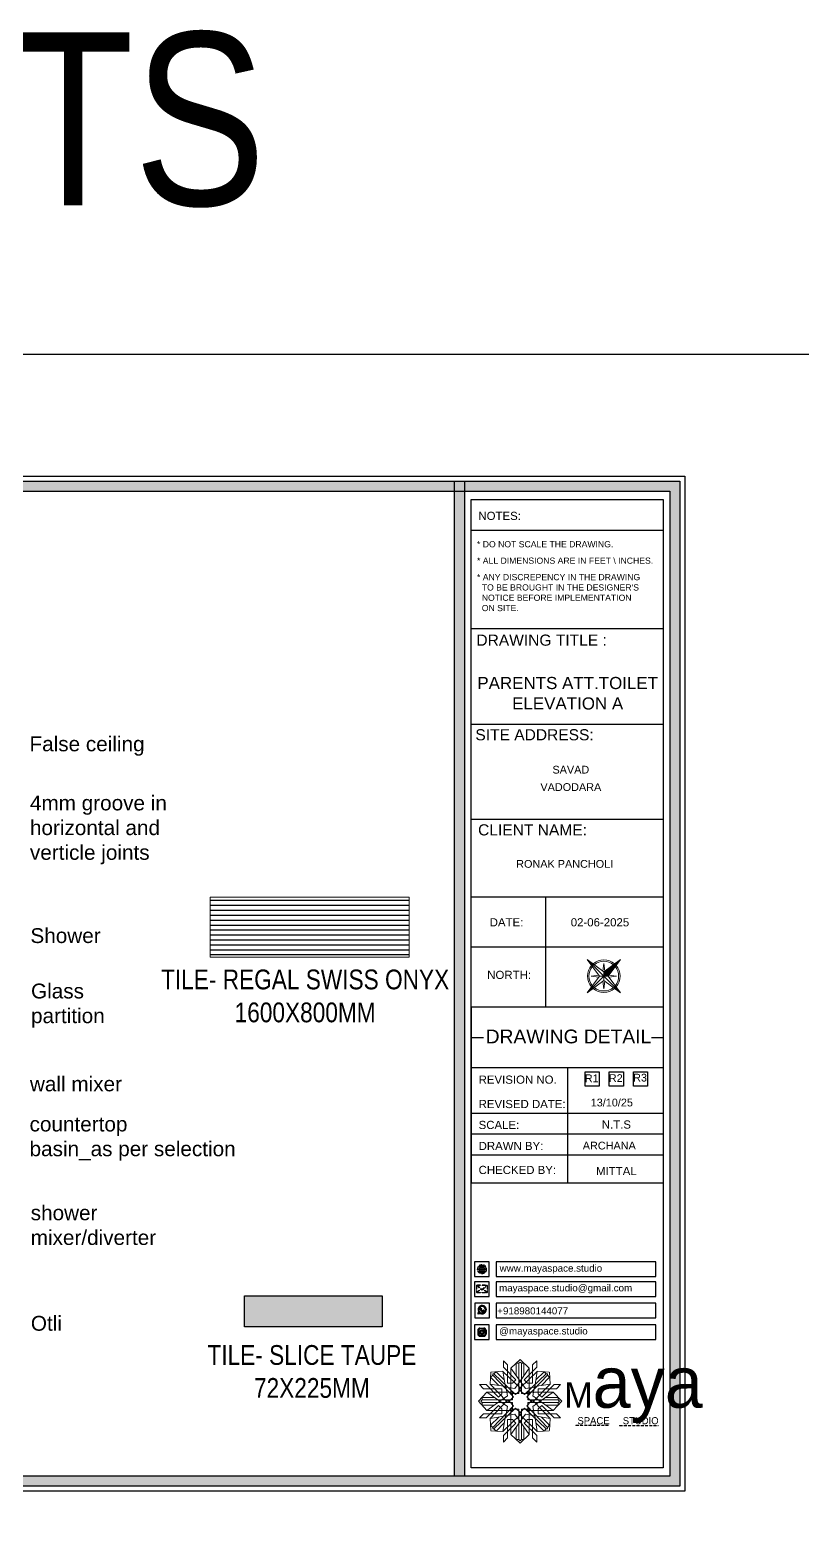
# Model space of a CAD drawing. Header units: millimetres. Extents: x 56222 to 3066687, y -650199 to -121287.
# Drawn here: x 149098.8 to 149255.1, y -182675.3 to -182373.7 of the extents above; entities that cross this region are included whole.
import ezdxf
from ezdxf.enums import TextEntityAlignment as Align

# ---------------------------------------------------------------- set-up
doc = ezdxf.new("R2010")
doc.units = ezdxf.units.MM
doc.header["$MEASUREMENT"] = 0
doc.linetypes.add('DASHED2', pattern=[0.375, 0.25, -0.125])
doc.linetypes.add('DASHEDX2', pattern=[1.5, 1, -0.5])
for name, color, linetype, lineweight in [('Dimension', 10, 'DASHEDX2', 20), ('FIRST FLOOR ( TEXT )', 7, 'Continuous', 9), ('GROUND FLOOR', 7, 'Continuous', 9), ('LABALLING', 1, 'Continuous', 25), ('NAME PLATE', 7, 'Continuous', 25), ('SECOND FLOOR ( TEXT )', 7, 'Continuous', 9), ('title block', 7, 'Continuous', 9), ('XX~SLAB ( BEAM )~ ( DIM )', 7, 'Continuous', 9)]:
    doc.layers.add(name, color=color, linetype=linetype, lineweight=lineweight)
doc.styles.add('Arial', font='arial.ttf')
doc.styles.add("Cn_BT_0'-0", font='swissc.ttf')
doc.styles.add('KATHA', font='swissc.ttf')
doc.styles.get("Standard").update_dxf_attribs({"font": 'arial.ttf', "height": 6})

# ---------------------------------------------------------------- blocks, each defined once
blk = doc.blocks.new('FSFSF')
at = {"color": 42, "lineweight": 5, "true_color": 0xe0ac11}
for p, q in [((28599.8, 138.06), (28593.54, 137.71)), ((28601.03, 130), (28599.8, 138.06)), ((28599.8, 138.05), (28608.58, 129.56)), ((28600.03, 143.51), (28600.03, 140.16)), ((28602.15, 141.41), (28600.03, 143.51)), ((28606.47, 133.76), (28600.03, 140.16)), ((28602.15, 141.41), (28602.15, 131.95)), ((28603.86, 139.69), (28608.58, 144.08)), ((28603.86, 126.58), (28603.86, 139.69)), ((28603.86, 139.69), (28608.58, 133.02)), ((28607.9, 142.22), (28606.58, 142.22)), ((28606.58, 142.22), (28606.58, 135.84)), ((28607.9, 142.22), (28608.58, 142.85)), ((28607.9, 142.22), (28607.9, 126.58)), ((28613.31, 139.69), (28608.58, 144.08)), ((28609.27, 142.22), (28608.59, 142.85)), ((28613.31, 139.69), (28608.59, 133.02)), ((28617.37, 138.05), (28608.59, 129.56)), ((28609.27, 142.22), (28609.27, 126.58)), ((28609.27, 142.22), (28610.59, 142.22)), ((28610.59, 142.22), (28610.59, 135.84)), ((28610.7, 133.76), (28617.14, 140.16)), ((28613.31, 126.58), (28613.31, 139.69)), ((28615.02, 141.41), (28617.14, 143.51)), ((28615.02, 141.41), (28615.02, 131.95)), ((28616.14, 130), (28617.37, 138.06)), ((28617.14, 143.51), (28617.14, 140.16)), ((28617.37, 138.06), (28623.63, 137.71)), ((28587.73, 131.22), (28591.08, 131.22)), ((28589.84, 129.1), (28587.73, 131.22)), ((28597.49, 124.78), (28591.08, 131.22)), ((28593.19, 131.45), (28593.54, 137.71)), ((28593.19, 131.45), (28601.69, 122.67)), ((28601.25, 130.22), (28593.19, 131.45)), ((28593.39, 135), (28594.56, 136.12)), ((28593.39, 135), (28597.6, 130.78)), ((28595.12, 136.69), (28594.53, 136.69)), ((28594.56, 136.12), (28594.56, 136.71)), ((28605.17, 124.98), (28594.56, 136.12)), ((28596.24, 137.86), (28595.12, 136.69)), ((28606.27, 126.08), (28595.12, 136.69)), ((28596.24, 137.86), (28600.47, 133.65)), ((28604.75, 131.95), (28602.15, 131.95)), ((28606.47, 133.76), (28604.75, 131.95)), ((28605.86, 129.18), (28608.58, 133.02)), ((28611.31, 129.18), (28608.59, 133.02)), ((28610.7, 133.76), (28612.42, 131.95)), ((28610.9, 126.08), (28622.05, 136.69)), ((28612.02, 124.98), (28622.62, 136.12)), ((28612.42, 131.95), (28615.02, 131.95)), ((28623.99, 131.45), (28615.5, 122.67)), ((28615.94, 130.22), (28624, 131.45)), ((28620.93, 137.86), (28616.7, 133.65)), ((28623.8, 135), (28619.59, 130.78)), ((28619.7, 124.78), (28626.1, 131.22)), ((28620.93, 137.86), (28622.05, 136.69)), ((28622.05, 136.69), (28622.64, 136.69)), ((28622.62, 136.12), (28622.62, 136.71)), ((28623.8, 135), (28622.62, 136.12)), ((28624, 131.45), (28623.65, 137.71)), ((28629.45, 131.22), (28626.1, 131.22)), ((28627.34, 129.1), (28629.45, 131.22)), ((28591.56, 127.39), (28587.17, 122.66)), ((28591.56, 117.94), (28587.17, 122.66)), ((28589.03, 123.35), (28588.4, 122.67)), ((28589.03, 121.98), (28588.4, 122.65)), ((28589.03, 123.35), (28589.03, 124.67)), ((28589.03, 124.67), (28595.4, 124.67)), ((28589.03, 123.35), (28604.66, 123.35)), ((28589.84, 129.1), (28599.29, 129.1)), ((28604.66, 127.39), (28591.56, 127.39)), ((28591.56, 127.39), (28598.23, 122.67)), ((28591.56, 117.94), (28598.23, 122.65)), ((28593.19, 113.88), (28601.69, 122.65)), ((28597.49, 124.78), (28599.29, 126.5)), ((28602.07, 125.39), (28598.23, 122.67)), ((28602.07, 119.94), (28598.23, 122.65)), ((28599.29, 126.5), (28599.29, 129.1)), ((28605.86, 129.18), (28601.03, 130)), ((28602.07, 125.39), (28601.25, 130.22)), ((28602.33, 123.35), (28601.69, 122.67)), ((28602.33, 121.98), (28601.69, 122.65)), ((28602.33, 123.35), (28602.97, 122.67)), ((28602.33, 121.98), (28602.97, 122.65)), ((28605.17, 124.98), (28602.97, 122.67)), ((28605.17, 120.35), (28602.97, 122.65)), ((28603.68, 126.54), (28603.68, 127.39)), ((28604.66, 126.54), (28603.68, 126.54)), ((28604.71, 127.57), (28603.86, 127.57)), ((28607.9, 126.58), (28603.86, 126.58)), ((28604.66, 123.35), (28604.66, 127.39)), ((28604.7, 126.58), (28604.71, 127.57)), ((28606.27, 126.08), (28608.58, 128.27)), ((28607.9, 128.92), (28608.58, 129.56)), ((28607.9, 128.92), (28608.58, 128.27)), ((28609.27, 128.92), (28608.59, 129.56)), ((28609.27, 128.92), (28608.59, 128.27)), ((28610.9, 126.08), (28608.59, 128.27)), ((28609.27, 126.58), (28613.31, 126.58)), ((28611.31, 129.18), (28616.14, 130)), ((28612.02, 124.98), (28614.21, 122.67)), ((28612.02, 120.35), (28614.21, 122.65)), ((28612.46, 126.58), (28612.46, 127.57)), ((28612.46, 127.57), (28613.31, 127.57)), ((28612.52, 123.35), (28612.52, 127.39)), ((28612.52, 127.39), (28625.63, 127.39)), ((28612.52, 126.54), (28613.51, 126.54)), ((28628.16, 123.35), (28612.52, 123.35)), ((28613.51, 126.54), (28613.51, 127.39)), ((28614.85, 123.35), (28614.21, 122.67)), ((28614.85, 121.98), (28614.21, 122.65)), ((28614.85, 123.35), (28615.5, 122.67)), ((28614.85, 121.98), (28615.5, 122.65)), ((28615.12, 125.39), (28615.94, 130.22)), ((28615.12, 125.39), (28618.96, 122.67)), ((28615.12, 119.94), (28618.96, 122.65)), ((28623.99, 113.88), (28615.5, 122.65)), ((28627.34, 129.1), (28617.89, 129.1)), ((28617.89, 126.5), (28617.89, 129.1)), ((28619.7, 124.78), (28617.89, 126.5)), ((28625.63, 127.39), (28618.96, 122.67)), ((28625.63, 117.94), (28618.96, 122.65)), ((28628.16, 124.67), (28621.78, 124.67)), ((28625.63, 127.39), (28630.02, 122.66)), ((28625.63, 117.94), (28630.02, 122.66)), ((28628.16, 123.35), (28628.16, 124.67)), ((28628.16, 123.35), (28628.78, 122.67)), ((28628.16, 121.98), (28628.78, 122.65)), ((28589.84, 116.23), (28587.73, 114.11)), ((28589.03, 121.98), (28604.66, 121.98)), ((28589.03, 121.98), (28589.03, 120.66)), ((28589.03, 120.66), (28595.4, 120.66)), ((28589.84, 116.23), (28599.29, 116.23)), ((28597.49, 120.54), (28591.08, 114.11)), ((28604.66, 117.94), (28591.56, 117.94)), ((28601.25, 115.1), (28593.19, 113.87)), ((28605.17, 120.35), (28594.56, 109.2)), ((28606.27, 119.15), (28595.12, 108.54)), ((28597.49, 120.54), (28599.29, 118.83)), ((28599.29, 118.83), (28599.29, 116.23)), ((28599.8, 107.17), (28608.58, 115.67)), ((28601.03, 115.23), (28599.8, 107.17)), ((28605.86, 116.05), (28601.03, 115.23)), ((28602.07, 119.94), (28601.25, 115.1)), ((28604.66, 118.78), (28603.68, 118.78)), ((28603.68, 118.78), (28603.68, 117.94)), ((28607.9, 118.65), (28603.86, 118.65)), ((28603.86, 118.65), (28603.86, 105.54)), ((28604.71, 117.66), (28603.86, 117.66)), ((28604.66, 121.98), (28604.66, 117.94)), ((28604.7, 118.65), (28604.71, 117.66)), ((28605.86, 116.05), (28608.58, 112.21)), ((28606.27, 119.15), (28608.58, 116.96)), ((28607.9, 103.01), (28607.9, 118.65)), ((28607.9, 116.31), (28608.58, 116.96)), ((28607.9, 116.31), (28608.58, 115.67)), ((28610.9, 119.15), (28608.59, 116.96)), ((28609.27, 116.31), (28608.59, 116.96)), ((28609.27, 116.31), (28608.59, 115.67)), ((28611.31, 116.05), (28608.59, 112.21)), ((28617.37, 107.17), (28608.59, 115.67)), ((28609.27, 118.65), (28613.31, 118.65)), ((28609.27, 103.01), (28609.27, 118.65)), ((28610.9, 119.15), (28622.05, 108.54)), ((28611.31, 116.05), (28616.14, 115.23)), ((28612.02, 120.35), (28622.62, 109.2)), ((28612.46, 118.65), (28612.46, 117.66)), ((28612.46, 117.66), (28613.31, 117.66)), ((28612.52, 121.98), (28612.52, 117.94)), ((28628.16, 121.98), (28612.52, 121.98)), ((28612.52, 118.78), (28613.51, 118.78)), ((28612.52, 117.94), (28625.63, 117.94)), ((28613.31, 118.65), (28613.31, 105.54)), ((28613.51, 118.78), (28613.51, 117.94)), ((28615.12, 119.94), (28615.94, 115.1)), ((28615.94, 115.1), (28624, 113.87)), ((28616.14, 115.23), (28617.37, 107.17)), ((28619.7, 120.54), (28617.89, 118.83)), ((28617.89, 118.83), (28617.89, 116.23)), ((28627.34, 116.23), (28617.89, 116.23)), ((28619.7, 120.54), (28626.1, 114.11)), ((28628.16, 120.66), (28621.78, 120.66)), ((28627.34, 116.23), (28629.45, 114.11)), ((28628.16, 121.98), (28628.16, 120.66)), ((28587.73, 114.11), (28591.08, 114.11)), ((28593.19, 113.87), (28593.54, 107.62)), ((28593.39, 110.32), (28597.6, 114.55)), ((28593.39, 110.32), (28594.56, 109.2)), ((28599.8, 107.17), (28593.54, 107.52)), ((28595.12, 108.54), (28594.53, 108.54)), ((28594.56, 109.2), (28594.56, 108.61)), ((28596.24, 107.37), (28595.12, 108.54)), ((28596.24, 107.37), (28600.47, 111.58)), ((28606.47, 111.47), (28600.03, 105.07)), ((28602.15, 103.82), (28602.15, 113.27)), ((28604.75, 113.27), (28602.15, 113.27)), ((28603.86, 105.54), (28608.58, 112.21)), ((28606.47, 111.47), (28604.75, 113.27)), ((28606.58, 103.01), (28606.58, 109.38)), ((28613.31, 105.54), (28608.59, 112.21)), ((28610.59, 103.01), (28610.59, 109.38)), ((28610.7, 111.47), (28612.42, 113.27)), ((28610.7, 111.47), (28617.14, 105.07)), ((28612.42, 113.27), (28615.02, 113.27)), ((28615.02, 103.82), (28615.02, 113.27)), ((28620.93, 107.37), (28616.7, 111.58)), ((28617.37, 107.17), (28623.63, 107.52)), ((28623.8, 110.32), (28619.59, 114.55)), ((28620.93, 107.37), (28622.05, 108.54)), ((28622.05, 108.54), (28622.64, 108.54)), ((28623.8, 110.32), (28622.62, 109.2)), ((28622.62, 109.2), (28622.62, 108.61)), ((28624, 113.87), (28623.65, 107.62)), ((28629.45, 114.11), (28626.1, 114.11)), ((28600.03, 101.71), (28600.03, 105.07)), ((28602.15, 103.82), (28600.03, 101.71)), ((28603.86, 105.54), (28608.58, 101.15)), ((28607.9, 103.01), (28606.58, 103.01)), ((28607.9, 103.01), (28608.58, 102.38)), ((28613.31, 105.54), (28608.58, 101.15)), ((28609.27, 103.01), (28608.59, 102.38)), ((28609.27, 103.01), (28610.59, 103.01)), ((28615.02, 103.82), (28617.14, 101.71)), ((28617.14, 101.71), (28617.14, 105.07))]:
    blk.add_line(p, q, dxfattribs=at)
blk = doc.blocks.new('hgwg')
at = {"layer": 'Dimension', "true_color": 0xd39e00}
h = blk.add_hatch(color=42, dxfattribs=at)
h.dxf.hatch_style = 1
h.paths.add_polyline_path([(27505.71, 45.05), (27494.27, 45.05), (27494.27, 44.9), (27505.71, 44.9)])
h = blk.add_hatch(color=42, dxfattribs=at)
h.dxf.hatch_style = 1
h.paths.add_polyline_path([(27523.3, 44.9), (27509.68, 44.9), (27509.68, 44.75), (27523.3, 44.75)])
at = {"layer": 'Dimension', "color": 42, "true_color": 0xd39e00}
for p, q in [((27494.27, 45.05), (27505.71, 45.05)), ((27494.27, 44.9), (27494.27, 45.05)), ((27494.27, 44.9), (27505.71, 44.9)), ((27505.71, 45.05), (27505.71, 44.9)), ((27509.68, 44.9), (27523.3, 44.9)), ((27509.68, 44.9), (27509.68, 44.75)), ((27509.68, 44.75), (27523.3, 44.75)), ((27523.3, 44.75), (27523.3, 44.9))]:
    blk.add_line(p, q, dxfattribs=at)
at = {"layer": 'Dimension', "color": 42, "true_color": 0xd39e00, "attachment_point": 1}
for s, width, insert, char_height in [('{\\fCinzel|b0|i0|c0|p2;\\H1.5x;M\\fAmsterdam One|b0|i0|c0|p2;\\H2x;aya}', 85.3277, (27490.17, 69.17), 6), ('{\\fCinzel|b0|i0|c0|p2;SPACE     STUDIO}', 66.129, (27494.83, 47.86), 2.5)]:
    blk.add_mtext_dynamic_manual_height_columns(s, width=width, gutter_width=30, heights=[0], dxfattribs=dict(at, insert=insert, char_height=char_height))
blk = doc.blocks.new('QEGW4TG')
at = {"layer": 'Dimension', "true_color": 0x000000}
h = blk.add_hatch(color=18, dxfattribs=at)
h.dxf.hatch_style = 1
h.paths.add_polyline_path([(2.69, 1.93, 0.170513), (2.95, 1.97, 0.190337), (3.11, 2.18, 0.316231), (3.07, 2.28), (2.79, 2.37, 0.273721), (2.69, 2.34, 0.040749), (2.63, 2.27, -0.441282), (2.53, 2.25, -0.11828), (2.06, 2.64, -0.441282), (2.07, 2.74, 0.040749), (2.13, 2.81, 0.290083), (2.14, 2.92), (2.01, 3.18, 0.316231), (1.91, 3.2, 0.190337), (1.73, 3, 0.170513), (1.72, 2.74, 0.252784)], flags=0)
h.paths.add_polyline_path([(1.19, 1.98), (1.03, 1.3, 0.550912), (1.11, 1.23), (1.75, 1.39, 6.344125)])
h.paths.add_polyline_path([(1.81, 1.7), (1.4, 1.6), (1.5, 2.03, -9.071339)], flags=16)
h.paths.add_polyline_path([(3.11, 2.16, -0.17811), (2.95, 1.97, -0.170513), (2.69, 1.93, -0.252784), (1.72, 2.74, -0.170513), (1.73, 3, -0.17811), (1.89, 3.19, -0.370089), (2.01, 3.18), (2.14, 2.92, -0.307185), (2.13, 2.8, -0.041087), (2.06, 2.73, 0.321676), (2.05, 2.65, 0.126524), (2.55, 2.24, 0.312216), (2.62, 2.26, -0.041087), (2.68, 2.34, -0.290673), (2.79, 2.37), (3.07, 2.28, -0.370089)], flags=0)
h = blk.add_hatch(color=18, dxfattribs=at)
h.dxf.hatch_style = 1
h.paths.add_polyline_path([(2.79, 2.37, 0.273721), (2.69, 2.34, 0.040749), (2.63, 2.27, -0.441282), (2.53, 2.25, -0.11828), (2.06, 2.64, -0.441282), (2.07, 2.74, 0.040749), (2.13, 2.81, 0.290083), (2.14, 2.92), (2.01, 3.18, 0.316231), (1.91, 3.2, 0.190337), (1.73, 3, 0.170513), (1.72, 2.74, 0.252784), (2.69, 1.93, 0.170513), (2.95, 1.97, 0.190337), (3.11, 2.18, 0.316231), (3.07, 2.28)])
for p, q in [((1.19, 1.98), (1.03, 1.3)), ((1.1, 1.23), (1.75, 1.39)), ((1.5, 2.03), (1.4, 1.6)), ((1.4, 1.6), (1.81, 1.7)), ((2.01, 3.18), (2.14, 2.92)), ((3.07, 2.28), (2.8, 2.36))]:
    blk.add_line(p, q)
blk.add_lwpolyline([(0, 0), (4.68, 0), (4.68, 4.68), (0, 4.68)], close=True)
for centre, radius, start, end in [((1.09, 1.29), 0.0598, 164.8483, 282.1458), ((2.39, 2.56), 1.34, 241.4727, 205.6422), ((2.39, 2.56), 1.04, 235.9962, 210.8333), ((2.09, 2.87), 0.39, 159.7007, 198.4072), ((2.96, 3.23), 1.33, 201.4218, 258.1669), ((2.07, 2.87), 0.364, 118.9685, 159.3648), ((1.94, 3.12), 0.0896, 41.8985, 123.1344), ((2.11, 2.68), 0.066, 135.9932, 224.8892), ((1.67, 3.16), 0.586, 312.4617, 321.8728), ((3.12, 3.42), 1.31, 216.5455, 243.5279), ((2.05, 2.87), 0.104, 320.3924, 28.6971), ((2.57, 2.3), 0.066, 234.2482, 323.1441), ((3.11, 1.94), 0.586, 137.2645, 146.6756), ((2.76, 2.27), 0.104, 70.4402, 138.745), ((2.75, 2.31), 0.39, 260.7301, 299.4366), ((2.76, 2.29), 0.364, 299.7725, 340.1688), ((3.03, 2.2), 0.0896, 336.0029, 57.2388)]:
    blk.add_arc(centre, radius, start, end)
blk = doc.blocks.new('ASGERG')
at = {"layer": 'Dimension', "true_color": 0x000000}
h = blk.add_hatch(color=18, dxfattribs=at)
h.dxf.hatch_style = 1
h.paths.add_polyline_path([(0.99, 1.7, 0.353872), (1.69, 1.03), (2.96, 1.03, 0.353872), (3.66, 1.7), (3.66, 2.99, 0.353872), (2.96, 3.67), (1.69, 3.67, 0.353872), (0.99, 2.99)])
h.paths.add_polyline_path([(1.27, 2.97, -0.353872), (1.72, 3.4), (2.94, 3.4, -0.353872), (3.38, 2.97), (3.38, 1.72, -0.353872), (2.94, 1.3), (1.72, 1.3, -0.353872), (1.27, 1.72)], flags=16)
h.paths.add_polyline_path([(3.02, 2.35, -1), (1.64, 2.35, -1)], flags=0)
h.paths.add_polyline_path([(2.74, 2.35, -1), (1.92, 2.35, -1)], flags=0)
h.paths.add_polyline_path([(2.86, 3.02, -1), (3.19, 3.02, -1)], flags=0)
h.paths.add_polyline_path([(1.64, 2.35, 1), (3.02, 2.35, 1)], flags=0)
h = blk.add_hatch(color=18, dxfattribs=at)
h.dxf.hatch_style = 1
h.paths.add_polyline_path([(1.64, 2.35, 1), (3.02, 2.35, 1)])
h.paths.add_polyline_path([(2.74, 2.35, -1), (1.92, 2.35, -1)], flags=16)
h = blk.add_hatch(color=18, dxfattribs=at)
h.dxf.hatch_style = 1
h.paths.add_polyline_path([(3.19, 3.02, 1), (2.86, 3.02, 1)])
for p, q in [((0.99, 2.99), (0.99, 1.7)), ((1.27, 2.97), (1.27, 1.72)), ((1.69, 3.67), (2.96, 3.67)), ((1.69, 1.03), (2.96, 1.03)), ((2.94, 3.4), (1.72, 3.4)), ((2.94, 1.3), (1.72, 1.3)), ((3.38, 2.97), (3.38, 1.72)), ((3.66, 2.99), (3.66, 1.7))]:
    blk.add_line(p, q)
blk.add_lwpolyline([(0, 0), (4.68, 0), (4.68, 4.68), (0, 4.68)], close=True)
for centre, radius in [((2.33, 2.35), 0.694), ((2.33, 2.35), 0.414), ((3.02, 3.02), 0.168)]:
    blk.add_circle(centre, radius)
for centre, radius, start, end in [((1.76, 2.89), 0.778, 94.8631, 172.8127), ((1.76, 1.8), 0.778, 187.1873, 265.1369), ((1.76, 2.91), 0.491, 94.8631, 172.8127), ((1.76, 1.78), 0.491, 187.1873, 265.1369), ((2.9, 2.91), 0.491, 7.1873, 85.1369), ((2.9, 1.78), 0.491, 274.8631, 352.8127), ((2.89, 2.89), 0.778, 7.1873, 85.1369), ((2.89, 1.8), 0.778, 274.8631, 352.8127)]:
    blk.add_arc(centre, radius, start, end)
blk = doc.blocks.new('ETYETE')
at = {"layer": 'Dimension', "true_color": 0x000000}
h = blk.add_hatch(color=18, dxfattribs=at)
h.dxf.hatch_style = 1
h.paths.add_polyline_path([(3.76, 1.14, 0.414214), (4.12, 1.5), (4.12, 3.29, 0.414214), (3.76, 3.65), (0.92, 3.65, 0.414214), (0.56, 3.29), (0.56, 1.5, 0.414214), (0.92, 1.14)])
h.paths.add_polyline_path([(2.61, 2.22), (3.92, 1.34, -0.198912), (3.76, 1.28), (0.92, 1.28, -0.198912), (0.76, 1.34), (2.08, 2.22), (2.34, 1.98)], flags=16)
h.paths.add_polyline_path([(2.34, 2.16), (0.89, 3.51, -0.028783), (0.92, 3.52), (3.76, 3.52, -0.028783), (3.79, 3.51)], flags=16)
h.paths.add_polyline_path([(2.71, 2.32), (3.92, 3.45, -0.202482), (3.99, 3.29), (3.99, 1.5, -0.043076), (3.98, 1.46)], flags=16)
h.paths.add_polyline_path([(1.98, 2.32), (0.7, 1.46, -0.043076), (0.7, 1.5), (0.7, 3.29, -0.202482), (0.76, 3.45)], flags=16)
blk.add_lwpolyline([(0, 0), (4.68, 0), (4.68, 4.68), (0, 4.68)], close=True)
at = {"layer": 'Dimension', "color": 18, "true_color": 0x000000}
for p, q in [((0.56, 3.29), (0.56, 1.5)), ((0.7, 3.29), (0.7, 1.5)), ((0.7, 1.46), (1.98, 2.32)), ((0.76, 3.45), (1.98, 2.32)), ((0.76, 1.34), (2.08, 2.22)), ((0.89, 3.51), (2.34, 2.16)), ((0.92, 3.65), (3.76, 3.65)), ((0.92, 3.52), (3.76, 3.52)), ((0.92, 1.28), (3.76, 1.28)), ((0.92, 1.14), (3.76, 1.14)), ((2.08, 2.22), (2.34, 1.98)), ((2.34, 2.16), (3.79, 3.51)), ((2.34, 1.98), (2.61, 2.22)), ((3.92, 1.34), (2.61, 2.22)), ((2.71, 2.32), (3.92, 3.45)), ((3.98, 1.46), (2.71, 2.32)), ((3.99, 3.29), (3.99, 1.5)), ((4.12, 3.29), (4.12, 1.5))]:
    blk.add_line(p, q, dxfattribs=at)
for centre, radius, start, end in [((0.92, 3.29), 0.358, 90, 180), ((0.92, 1.5), 0.358, 180, 270), ((0.92, 3.29), 0.224, 134.2136, 180), ((0.92, 1.5), 0.224, 180, 189.8662), ((0.92, 1.5), 0.224, 225, 270), ((0.92, 3.29), 0.224, 90, 96.5948), ((3.76, 3.29), 0.358, 0, 90), ((3.76, 3.29), 0.224, 83.4052, 90), ((3.76, 1.5), 0.358, 270, 0), ((3.76, 1.5), 0.224, 270, 315), ((3.76, 3.29), 0.224, 0, 45.7864), ((3.76, 1.5), 0.224, 350.1338, 0)]:
    blk.add_arc(centre, radius, start, end, dxfattribs=at)
blk = doc.blocks.new('DTGWEGEARG')
at = {"layer": 'Dimension', "true_color": 0x000000}
h = blk.add_hatch(color=18, dxfattribs=at)
h.dxf.hatch_style = 1
h.paths.add_polyline_path([(3.83, 2.34, 1), (0.85, 2.34, 1)])
h.paths.add_polyline_path([(2.51, 1.01, 0.105795), (2.96, 1.58, -0.055205), (3.3, 1.41, -0.169822)], flags=16)
h.paths.add_polyline_path([(2.41, 1.12), (2.41, 1.69, -0.058279), (2.81, 1.63, -0.103353)], flags=16)
h.paths.add_polyline_path([(2.26, 1.13, -0.101741), (1.87, 1.63, -0.057171), (2.26, 1.69)], flags=16)
h.paths.add_polyline_path([(2.17, 1.01, -0.169822), (1.38, 1.41, -0.055205), (1.72, 1.58, 0.105795)], flags=16)
h.paths.add_polyline_path([(3.02, 1.72, 0.081336), (3.13, 2.27), (3.68, 2.27, -0.152069), (3.4, 1.52, 0.05687)], flags=16)
h.paths.add_polyline_path([(2.87, 1.77, 0.061945), (2.41, 1.84), (2.41, 2.27), (2.98, 2.27, -0.081344)], flags=16)
h.paths.add_polyline_path([(2.26, 1.84, 0.060923), (1.8, 1.77, -0.081344), (1.7, 2.27), (2.26, 2.27)], flags=16)
h.paths.add_polyline_path([(1.66, 1.72, 0.05687), (1.28, 1.52, -0.152069), (1, 2.27), (1.55, 2.27, 0.081336)], flags=16)
h.paths.add_polyline_path([(2.41, 2.42), (2.41, 2.83, 0.061945), (2.87, 2.91, -0.080009), (2.98, 2.42)], flags=16)
h.paths.add_polyline_path([(3.13, 2.42, 0.080116), (3.02, 2.96, 0.05687), (3.4, 3.16, 0.028258), (3.3, 3.27, -0.055205), (2.96, 3.1, 0.105795), (2.51, 3.67, -0.36029), (3.68, 2.42)], flags=16)
h.paths.add_polyline_path([(2.26, 2.42), (1.7, 2.42, -0.080009), (1.8, 2.91, 0.060923), (2.26, 2.84)], flags=16)
h.paths.add_polyline_path([(1.55, 2.42), (1, 2.42, -0.150466), (1.28, 3.16, 0.05687), (1.66, 2.96, 0.080116)], flags=16)
h.paths.add_polyline_path([(2.41, 2.98), (2.41, 3.56, -0.103353), (2.81, 3.05, -0.058279)], flags=16)
h.paths.add_polyline_path([(2.26, 2.99, -0.057171), (1.87, 3.05, -0.101741), (2.26, 3.55)], flags=16)
h.paths.add_polyline_path([(1.72, 3.1, -0.055205), (1.38, 3.27, -0.169822), (2.17, 3.67, 0.105795)], flags=16)
blk.add_lwpolyline([(0, 0), (4.68, 0), (4.68, 4.68), (0, 4.68)], close=True)
at = {"layer": 'Dimension', "color": 18, "true_color": 0x000000}
for p, q in [((1, 2.42), (1.55, 2.42)), ((1, 2.27), (1.55, 2.27)), ((1.7, 2.42), (2.26, 2.42)), ((1.7, 2.27), (2.26, 2.27)), ((2.26, 3.55), (2.26, 2.99)), ((2.26, 2.84), (2.26, 2.42)), ((2.26, 2.27), (2.26, 1.84)), ((2.26, 1.69), (2.26, 1.13)), ((2.41, 3.56), (2.41, 2.98)), ((2.41, 2.83), (2.41, 2.42)), ((2.41, 2.42), (2.98, 2.42)), ((2.41, 2.27), (2.98, 2.27)), ((2.41, 2.27), (2.41, 1.84)), ((2.41, 1.69), (2.41, 1.12)), ((3.13, 2.42), (3.68, 2.42)), ((3.13, 2.27), (3.68, 2.27))]:
    blk.add_line(p, q, dxfattribs=at)
blk.add_circle((2.34, 2.34), 1.49, dxfattribs=at)
for centre, radius, start, end in [((2.34, 2.34), 1.34, 142.3819, 176.6093), ((2.34, 2.34), 1.34, 183.0315, 217.6181), ((2.34, 4.74), 1.9, 236.1399, 249.1595), ((2.34, -0.06), 1.9, 110.8405, 123.8601), ((2.34, 2.34), 1.34, 97.3549, 135.9073), ((2.34, 4.74), 1.75, 236.7417, 249.3811), ((2.34, -0.06), 1.75, 110.6189, 123.2583), ((2.34, 2.34), 1.34, 224.0927, 262.6451), ((3.28, 2.34), 1.73, 159.0567, 177.3789), ((3.28, 2.34), 1.73, 182.3435, 200.9433), ((3.28, 2.34), 1.58, 158.8325, 177.1302), ((3.28, 2.34), 1.58, 182.5658, 201.1675), ((3.28, 2.34), 1.73, 129.9301, 154.0867), ((3.28, 2.34), 1.73, 205.9133, 230.0699), ((2.34, 4.74), 1.9, 253.6799, 267.6253), ((2.34, -0.06), 1.9, 92.3747, 106.3201), ((3.28, 2.34), 1.58, 130.1073, 153.3446), ((2.34, 4.74), 1.75, 254.3336, 267.422), ((2.34, -0.06), 1.75, 92.578, 105.6664), ((3.28, 2.34), 1.58, 206.6554, 229.8927), ((1.4, 2.34), 1.58, 26.6554, 50.2584), ((2.34, 4.74), 1.75, 272.3248, 285.6664), ((2.34, 4.74), 1.9, 272.1415, 286.3201), ((2.34, -0.06), 1.9, 73.6799, 87.8585), ((2.34, -0.06), 1.75, 74.3336, 87.6752), ((1.4, 2.34), 1.58, 309.7416, 333.3446), ((2.34, 2.34), 1.34, 3.3907, 82.6451), ((1.4, 2.34), 1.73, 25.9133, 50.0699), ((1.4, 2.34), 1.73, 309.9301, 334.0867), ((2.34, 2.34), 1.34, 277.3549, 315.9073), ((1.4, 2.34), 1.58, 2.8698, 21.1675), ((1.4, 2.34), 1.58, 338.8325, 357.4342), ((2.34, 4.74), 1.75, 290.6189, 303.2583), ((2.34, -0.06), 1.75, 56.7417, 69.3811), ((2.34, 4.74), 1.9, 290.8405, 303.8601), ((1.4, 2.34), 1.73, 2.6211, 20.9433), ((1.4, 2.34), 1.73, 339.0567, 357.6565), ((2.34, -0.06), 1.9, 56.1399, 69.1595), ((2.34, 2.34), 1.34, 322.3819, 356.9685)]:
    blk.add_arc(centre, radius, start, end, dxfattribs=at)
blk = doc.blocks.new('4t')
at = {"transparency": 33554607}
h = blk.add_hatch(color=1, dxfattribs=at)
h.dxf.hatch_style = 1
h.paths.add_polyline_path([(45531.3, -35822.3), (45529.2, -35821.8), (45528.1, -35837)])
h = blk.add_hatch(color=1, dxfattribs=at)
h.dxf.hatch_style = 1
h.paths.add_polyline_path([(45533.4, -35822.8), (45531.3, -35822.3), (45528.1, -35837)])
h = blk.add_hatch(color=1, dxfattribs=at)
h.dxf.hatch_style = 1
h.paths.add_polyline_path([(45531.8, -35820.2), (45529.2, -35821.8), (45531.3, -35822.3)])
h = blk.add_hatch(color=1, dxfattribs=at)
h.dxf.hatch_style = 1
h.paths.add_polyline_path([(45531.8, -35820.2), (45531.3, -35822.3), (45533.4, -35822.8)])
at = {"layer": 'title block', "color": 7, "lineweight": 9}
for p, q in [((45535.5, -35803.4), (45530.2, -35817.6)), ((45535.5, -35803.4), (45531.8, -35820.2)), ((45534.4, -35818.5), (45535.5, -35803.4)), ((45530.2, -35817.6), (45515, -35816.5)), ((45515, -35816.5), (45529.2, -35821.8)), ((45515, -35816.5), (45531.8, -35820.2)), ((45530.5, -35816.7), (45526.9, -35812.5)), ((45526.9, -35812.5), (45529.2, -35817.5)), ((45531.8, -35820.2), (45530.2, -35817.6)), ((45534.4, -35818.5), (45531.8, -35820.2)), ((45539.5, -35815.3), (45534.4, -35817.6)), ((45548.6, -35823.9), (45534.4, -35818.5)), ((45535.3, -35818.9), (45539.5, -35815.3)), ((45528.3, -35821.5), (45524.1, -35825.1)), ((45524.1, -35825.1), (45529.2, -35822.8)), ((45531.8, -35820.2), (45528.1, -35837)), ((45529.2, -35821.8), (45528.1, -35837)), ((45528.1, -35837), (45533.4, -35822.8)), ((45531.8, -35820.2), (45529.2, -35821.8)), ((45533.4, -35822.8), (45531.8, -35820.2)), ((45531.8, -35820.2), (45548.6, -35823.9)), ((45533.1, -35823.7), (45536.7, -35827.9)), ((45533.4, -35822.8), (45548.6, -35823.9)), ((45536.7, -35827.9), (45534.4, -35822.8))]:
    blk.add_line(p, q, dxfattribs=at)
for radius, start, end in [(11.8, 81.36, 163.7665), (11.8, 171.36, 253.7665), (10.8, 172.4286, 252.6979), (10.8, 82.4286, 162.6979), (10.8, 352.4286, 72.6979), (11.8, 351.36, 73.7665), (11.8, 261.36, 343.7665), (10.8, 262.4286, 342.6979)]:
    blk.add_arc((45531.8, -35820.2), radius, start, end, dxfattribs=at)

msp = doc.modelspace()

# ---------------------------------------------------------------- hatches: boundary and pattern name
at = {"layer": 'NAME PLATE', "true_color": 0xd39e00}
h = msp.add_hatch(color=42, dxfattribs=at)
h.paths.add_polyline_path([(148941.486, -182465.052), (148941.486, -182668.401), (149230.385, -182668.401), (149230.385, -182465.052)])
h.paths.add_polyline_path([(148943.513, -182467.08), (149228.358, -182467.08), (149228.358, -182666.374), (148943.513, -182666.374)], flags=16)
msp.add_hatch(color=42, dxfattribs=at).paths.add_polyline_path([(149184.765, -182666.374), (149186.793, -182666.374), (149186.793, -182465.052), (149184.765, -182465.052)])
at = {"layer": 'XX~SLAB ( BEAM )~ ( DIM )', "linetype": 'DASHED2', "lineweight": 25, "true_color": 0xdeceba, "transparency": 33554493}
h = msp.add_hatch(dxfattribs=at)
h.set_pattern_fill('_USER', color=254, pattern_type=0)
h.set_pattern_definition([(0, (-5319.3238, -391.8596), (0, 1), [])])
h.paths.add_polyline_path([(149175.609, -182549.202), (149135.32, -182549.202), (149135.32, -182561.393), (149175.609, -182561.393)])
at = {"layer": 'XX~SLAB ( BEAM )~ ( DIM )', "linetype": 'DASHED2', "lineweight": 25, "true_color": 0x7d5120, "transparency": 33554562}
h = msp.add_hatch(color=27, dxfattribs=at)
h.dxf.hatch_style = 1
h.paths.add_polyline_path([(149170.181, -182629.905), (149142.268, -182629.905), (149142.268, -182636.173), (149170.181, -182636.173)])

# ---------------------------------------------------------------- linework, layer by layer
at = {"layer": 'GROUND FLOOR'}
msp.add_lwpolyline([(149135.32, -182549.202), (149175.609, -182549.202), (149175.609, -182561.393), (149135.32, -182561.393)], close=True, dxfattribs=at)
at = {"layer": 'NAME PLATE', "color": 42, "true_color": 0xd39e00}
for p, q in [((149226.985, -182475.058), (149188.165, -182475.058)), ((149226.985, -182494.941), (149188.165, -182494.941)), ((149226.985, -182514.301), (149188.165, -182514.301)), ((149226.985, -182533.543), (149188.165, -182533.543)), ((149226.985, -182549.222), (149188.165, -182549.222)), ((149203.185, -182549.222), (149203.185, -182571.508)), ((149226.985, -182559.309), (149188.165, -182559.309)), ((149226.985, -182571.508), (149188.165, -182571.508)), ((149188.165, -182571.508), (149188.165, -182606.99)), ((149226.985, -182571.508), (149226.985, -182606.99)), ((149188.165, -182577.59), (149190.676, -182577.59)), ((149224.638, -182577.59), (149226.985, -182577.59)), ((149188.165, -182583.673), (149226.985, -182583.673)), ((149207.753, -182606.99), (149207.753, -182583.673)), ((149226.985, -182593), (149188.165, -182593)), ((149226.985, -182597.2), (149188.165, -182597.2)), ((149226.985, -182601.4), (149188.165, -182601.4)), ((149188.165, -182606.99), (149226.985, -182606.99))]:
    msp.add_line(p, q, dxfattribs=at)
for points in [[(148940.472, -182464.038), (149231.399, -182464.038), (149231.399, -182669.415), (148940.472, -182669.415)], [(148941.486, -182465.052), (149230.385, -182465.052), (149230.385, -182668.401), (148941.486, -182668.401)], [(148943.513, -182467.08), (149228.358, -182467.08), (149228.358, -182666.374), (148943.513, -182666.374)], [(149184.765, -182666.374), (149184.765, -182465.052), (149186.793, -182465.052), (149186.793, -182666.374)], [(149188.165, -182664.705), (149188.165, -182468.748), (149226.985, -182468.748), (149226.985, -182664.705)], [(149211.22, -182584.575), (149214.079, -182584.575), (149214.079, -182587.434), (149211.22, -182587.434)], [(149216.117, -182584.575), (149218.976, -182584.575), (149218.976, -182587.434), (149216.117, -182587.434)], [(149221.014, -182584.575), (149223.873, -182584.575), (149223.873, -182587.434), (149221.014, -182587.434)]]:
    msp.add_lwpolyline(points, close=True, dxfattribs=at)
at = {"layer": 'NAME PLATE', "color": 18, "true_color": 0x000000}
for points in [[(149193.191, -182625.964), (149225.562, -182625.964), (149225.562, -182623.006), (149193.191, -182623.006)], [(149193.191, -182630.002), (149225.562, -182630.002), (149225.562, -182627.044), (149193.191, -182627.044)], [(149193.206, -182634.31), (149225.562, -182634.31), (149225.562, -182631.351), (149193.206, -182631.351)], [(149193.191, -182638.72), (149225.562, -182638.72), (149225.562, -182635.761), (149193.191, -182635.761)]]:
    msp.add_lwpolyline(points, close=True, dxfattribs=at)
at = {"layer": 'XX~SLAB ( BEAM )~ ( DIM )', "color": 85, "lineweight": 30, "true_color": 0x58ba48}
msp.add_lwpolyline([(148899.01, -182439.392), (150086.898, -182439.392), (150086.898, -182960.106), (148899.01, -182960.106)], close=True, dxfattribs=at)
at = {"layer": 'XX~SLAB ( BEAM )~ ( DIM )', "color": 18, "linetype": 'Continuous', "lineweight": 25, "true_color": 0x000000}
msp.add_lwpolyline([(149142.268, -182629.905), (149170.181, -182629.905), (149170.181, -182636.173), (149142.268, -182636.173)], close=True, dxfattribs=at)

# ---------------------------------------------------------------- block references
at = {"layer": 'NAME PLATE', "xscale": 0.2780559885184502, "yscale": 0.2780559885184502, "zscale": 0.2780559885184502, "rotation": 147.4367586490667}
msp.add_blockref('4t', (154524.37, -197773.693), dxfattribs=at)
at = {"layer": 'NAME PLATE', "color": 42, "true_color": 0xd39e00}
for name, p, xscale, yscale, zscale in [('DTGWEGEARG', (149188.866, -182625.964), 0.6324638076674883, 0.6324638076674883, 0.6324638076674883), ('ETYETE', (149188.866, -182630.002), 0.6324638076674883, 0.6324638076674883, 0.6324638076674883), ('QEGW4TG', (149188.881, -182634.31), 0.6324638076674883, 0.6324638076674883, 0.6324638076674883), ('ASGERG', (149188.866, -182638.72), 0.6324638076674883, 0.6324638076674883, 0.6324638076674883), ('FSFSF', (137941.315, -182699.483), 0.3934742371776769, 0.3934742371776769, 0.3934742371776769), ('hgwg', (133421.772, -182681.915), 0.5742131832381822, 0.5742131832381822, 0.5742131832381822)]:
    msp.add_blockref(name, p, dxfattribs=dict(at, xscale=xscale, yscale=yscale, zscale=zscale))

# ---------------------------------------------------------------- texts
at = {"layer": 'FIRST FLOOR ( TEXT )', "color": 1, "char_height": 4, "attachment_point": 5, "style": 'KATHA'}
for s, insert in [('TILE- REGAL SWISS ONYX\\P1600X800MM', (149154.563, -182569.235)), ('TILE- SLICE TAUPE\\P72X225MM', (149155.933, -182645.214))]:
    msp.add_mtext(s, dxfattribs=dict(at, insert=insert))
at = {"layer": 'LABALLING', "lineweight": 5, "ltscale": 4, "char_height": 3, "attachment_point": 1}
for s, insert in [('False ceiling', (149098.785, -182516.713)), ('Shower', (149098.978, -182555.505)), ('Glass \\Ppartition', (149099.101, -182566.715)), ('wall mixer', (149098.875, -182585.509)), ('shower \\Pmixer/diverter', (149099.034, -182611.586, 1.765)), ('Otli', (149099.064, -182633.945))]:
    msp.add_mtext(s, dxfattribs=dict(at, insert=insert))
for s, insert, width in [('4mm groove in horizontal and verticle joints', (149098.875, -182528.665, 0.5), 34.35798), ('countertop\\Pbasin_as per selection', (149098.804, -182593.629), 40.67986)]:
    msp.add_mtext(s, dxfattribs=dict(at, insert=insert, width=width))
at = {"layer": 'NAME PLATE', "style": 'Arial'}
for s, height, p in [('NOTES:', 1.6547, (149193.924, -182472.904)), ('DRAWING TITLE : ', 2.25209, (149202.847, -182498.35)), ('PARENTS ATT.TOILET ', 2.45353, (149208.17, -182507.123)), ('ELEVATION A', 2.45353, (149207.69, -182511.256)), ('SITE ADDRESS:', 2.25209, (149200.986, -182517.492)), (' SAVAD ', 1.5711, (149208.33, -182524.215)), ('VADODARA', 1.5711, (149208.33, -182527.742)), ('CLIENT NAME:', 2.25209, (149200.575, -182536.734)), ('RONAK PANCHOLI    ', 1.57107, (149208.307, -182543.277)), ('DATE:', 1.6547, (149195.312, -182555.137)), ('02-06-2025', 1.6547, (149214.222, -182555.137)), ('NORTH:', 1.6547, (149195.84, -182565.775)), ('DRAWING DETAIL', 2.78431, (149207.845, -182578.798)), ('REVISION NO.', 1.65473, (149197.568, -182586.971)), ('REVISED DATE: ', 1.65473, (149198.789, -182591.904)), ('13/10/25', 1.5711, (149216.622, -182591.561)), ('SCALE:', 1.6547, (149193.78, -182596.136)), ('DRAWN BY:', 1.6547, (149196.219, -182600.389)), ('ARCHANA', 1.5711, (149216.109, -182600.271)), ('CHECKED BY:', 1.65473, (149197.505, -182605.243)), ('MITTAL', 1.6547, (149217.546, -182605.463))]:
    msp.add_text(s, height=height, dxfattribs=at).set_placement(p, align=Align.CENTER)
for s, insert, char_height, width, attachment_point in [('* DO NOT SCALE THE DRAWING.', (149189.34, -182477.189, 0), 1.25152, 48.35287, 1), ('* ALL DIMENSIONS ARE IN FEET \\\\ INCHES.', (149189.34, -182480.517, 0), 1.25152, 48.35287, 1), ("* ANY DISCREPENCY IN THE DRAWING \\P  TO BE BROUGHT IN THE DESIGNER'S\\P  NOTICE BEFORE IMPLEMENTATION \\P  ON SITE.", (149189.34, -182483.845, 0), 1.25152, 48.35287, 1), ('R1', (149212.557, -182585.087, 0), 1.5711, 2.16162, 2), ('R2', (149217.422, -182585.052, 0), 1.5711, 2.16162, 2), ('R3', (149222.334, -182584.956, 0), 1.5711, 2.16162, 2), ('N.T.S', (149217.546, -182594.399, 0), 1.6547, 3.22959, 2)]:
    msp.add_mtext(s, dxfattribs=dict(at, insert=insert, char_height=char_height, width=width, attachment_point=attachment_point))
at = {"layer": 'NAME PLATE', "color": 18, "true_color": 0x000000, "char_height": 1.41417, "attachment_point": 1}
for s, width, gutter_width, insert in [('www.mayaspace.studio', 22.19316, 18.564, (149193.922, -182623.583, 0)), ('mayaspace.studio@gmail.com', 13.84563, 11.582, (149193.809, -182627.573, 0)), ('+918980144077', 53.99151, 11.582, (149193.443, -182632.225, 0)), ('@mayaspace.studio', 13.84563, 11.582, (149193.809, -182636.29, 0))]:
    msp.add_mtext_dynamic_manual_height_columns(s, width=width, gutter_width=gutter_width, heights=[0], dxfattribs=dict(at, insert=insert))
at = {"layer": 'SECOND FLOOR ( TEXT )', "insert": (149018.564, -182392.009), "char_height": 35, "attachment_point": 5, "style": "Cn_BT_0'-0"}
msp.add_mtext('GF PARENTS', dxfattribs=at)

doc.saveas('drawing.dxf')
